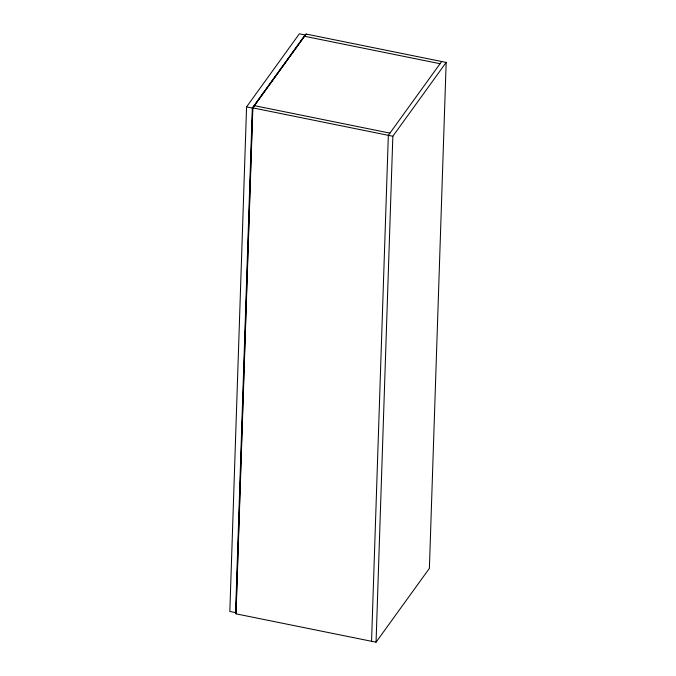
<?xml version="1.0" encoding="UTF-8"?>
<svg xmlns="http://www.w3.org/2000/svg" width="676" height="676" viewBox="0 0 676 676"><rect width="100%" height="100%" fill="white"/><g stroke="black" fill="none" stroke-linecap="round" stroke-linejoin="round"><path stroke-width="1.01" d="M246.571 106.884L229.832 611.459L235.586 612.625L252.325 108.05L305.121 34.966L299.367 33.8L246.571 106.884L252.325 108.05M252.68 107.847L235.899 613.808L376.059 642.2L429.387 568.381L446.168 62.42L306.008 34.028L252.68 107.847L392.84 136.239L446.168 62.42M236.051 613.842L252.832 107.881L306.16 34.062M371.555 641.287L388.337 135.327L441.665 61.508M376.059 642.2L392.84 136.239M304.411 36.242L440.068 63.721M254.286 105.633L389.934 133.113"/></g></svg>
